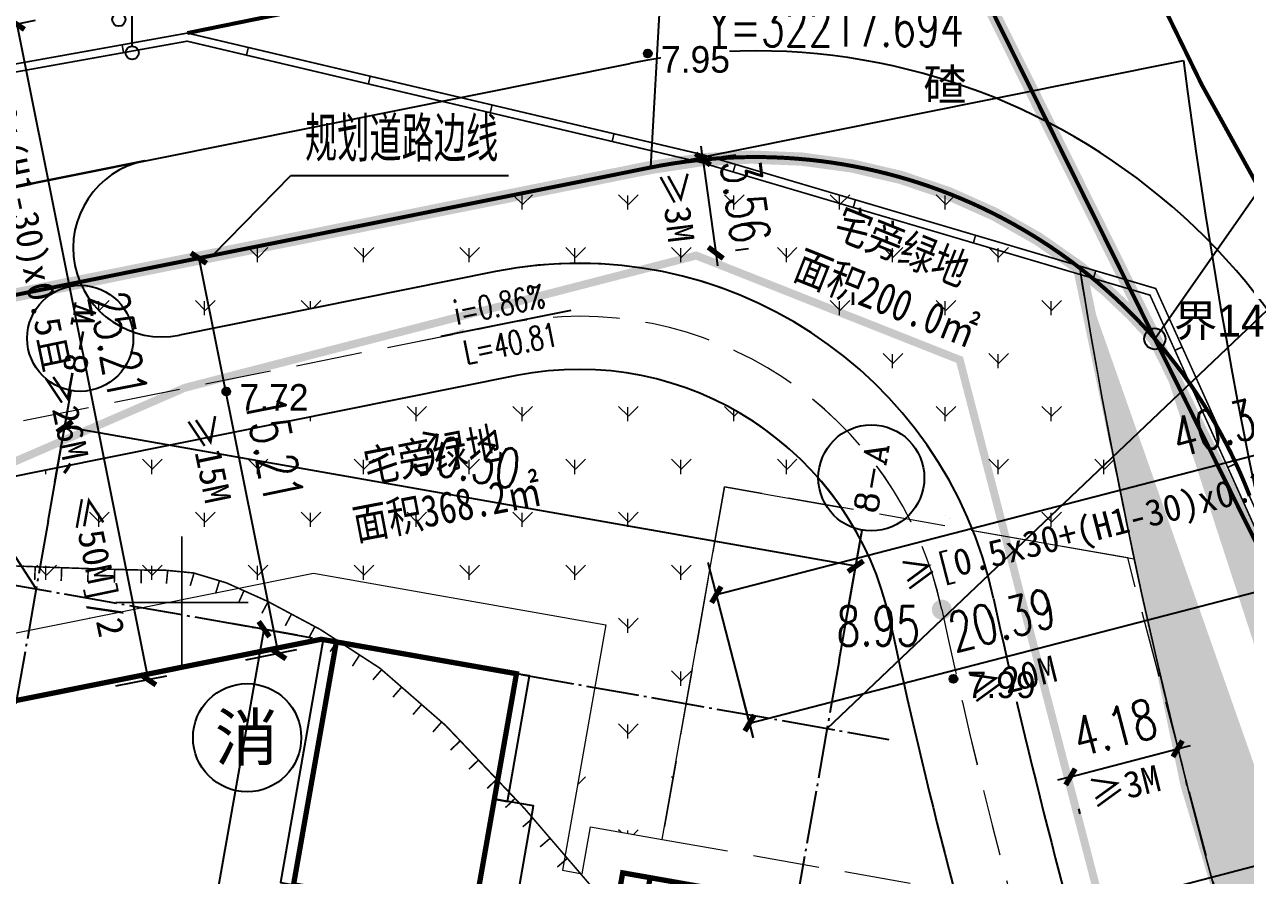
# Model space of a CAD drawing. Extents: x -83084 to 31773731, y -158416 to 241421036.
# Drawn here: x 32194.06 to 32240.12, y 241289.7 to 241321.8 of the extents above; entities that cross this region are included whole.
import ezdxf
from ezdxf.enums import TextEntityAlignment as Align
from ezdxf.xclip import XClip

# ---------------------------------------------------------------- set-up
doc = ezdxf.new("R2010")
doc.units = 0
doc.header["$LTSCALE"] = 1000
doc.header["$MEASUREMENT"] = 0
doc.header["$XCLIPFRAME"] = 0
for name, pattern in [('10010', [0]), ('2', [0]), ('677', [0]), ('721020', [0]), ('721120', [0]), ('CENTER2', [1.125, 0.75, -0.125, 0.125, -0.125]), ('DASH', [0.35, 0.25, -0.1]), ('DOTE', [2.42, 2, -0.2, 0.02, -0.2])]:
    doc.linetypes.add(name, pattern=pattern)
for name, color, linetype in [('AXIS', 3, 'Continuous'), ('AXIS_TEXT', 7, 'Continuous'), ('DIM_COOR', 3, 'Continuous'), ('DIM_ELEV', 3, 'Continuous'), ('DIM_LEAD', 3, 'Continuous'), ('DIM_SYMB', 3, 'Continuous'), ('DOTE', 14, 'DOTE'), ('GZ_BJT_指标表', 7, 'Continuous'), ('GZ_BJT_用地界线', 1, 'Continuous'), ('GZ_BJT_绿地', 3, 'Continuous'), ('LANDSCAPE', 123, 'Continuous'), ('PUB_DIM', 3, 'Continuous'), ('PUB_TEXT', 7, 'Continuous'), ('Road_2', 134, 'Continuous'), ('ROOF', 4, 'Continuous'), ('地库', 5, 'DASH'), ('文字', 7, 'Continuous'), ('规划道路边线', 165, 'Continuous')]:
    doc.layers.add(name, color=color, linetype=linetype)
for name, color, linetype, lineweight in [('xf', 153, 'Continuous', 0), ('公共绿地', 63, 'Continuous', 0), ('绿地', 86, 'Continuous', 0), ('道路中线', 252, 'Continuous', 0), ('间距公式核对', 241, 'Continuous', 0)]:
    doc.layers.add(name, color=color, linetype=linetype, lineweight=lineweight)
doc.layers.add('地形', color=7, linetype='Continuous', true_color=0x323232)
doc.layers.add('建筑控制线', color=7, linetype='Continuous', true_color=0xff0505)
doc.layers.add('户型填色', color=252, linetype='Continuous', lineweight=0, plot=False)
doc.styles.add('-黑体', font='simhei.ttf', dxfattribs={"width": 0.7})
doc.styles.add('_TCH_AXIS', font='COMPLEX', dxfattribs={"bigfont": 'GBCBIG'})
doc.styles.add('_TCH_DIM', font='SIMPLEX', dxfattribs={"bigfont": 'GBCBIG'})
doc.styles.add('_TCH_DIM_T3', font='SIMPLEX', dxfattribs={"width": 0.705882, "bigfont": 'GBCBIG'})
doc.styles.add('COMPLEX', font='COMPLEX')
doc.styles.add('DMHT', font='')
doc.styles.add('HZTXT', font='simhei.ttf')
doc.styles.add('JTHT', font='')
doc.styles.add('number', font='')
doc.styles.add('黑体', font='simhei.ttf')
doc.styles.get('DMHT').set_extended_font_data('方正细等线简体')
doc.styles.get('JTHT').set_extended_font_data('方正细等线简体')
doc.styles.get('number').set_extended_font_data('方正细等线简体')
doc.dimstyles.new('_TCH_ARCH_M_M&&1', dxfattribs={"dimtxt": 1.4875, "dimasz": 0.5, "dimexe": 1.25, "dimexo": 1.5, "dimgap": 0.63125, "dimtad": 1, "dimzin": 0, "dimdsep": 46, "dimtxsty": '_TCH_DIM_T3', "dimblk": 'ARCHTICK', "dimcen": 0.09, "dimclrt": 7, "dimazin": 2, "dimtfac": 1, "dimtdec": 0, "dimtix": 1, "dimtmove": 2, "dimatfit": 3, "dimfxl": 0, "dimtolj": 1, "dimtzin": 0, "dimarcsym": 0})
pattern_1 = [(90, (0, 0), (-1.99559095, 1.99559095), [0.52916132, -3.4620203]), (45, (0, 0), (-1.99559231, 1.99559231), [0.52916132, -2.2930323]), (135, (0, 0), (-1.99559231, -1.99559231), [0.52916132, -2.2930323])]

# ---------------------------------------------------------------- blocks, each defined once
blk = doc.blocks.new('jjjg')
at = {"layer": '公共绿地'}
h = blk.add_hatch(dxfattribs=at)
h.set_pattern_fill('CROSS', color=256, scale=0.5)
h.set_pattern_definition([(0, (-31796.0198, -241027.7257), (0.79375, 0.79375), [0.396875, -1.190625]), (90, (-31795.8213, -241027.9241), (-0.79375, 0.79375), [0.396875, -1.190625])])
edge = h.paths.add_edge_path()
edge.add_arc((659.946, 320.89), 220, 192.54005, 209.50245)
edge.add_line((468.473, 212.548), (486.181, 181.252))
edge.add_arc((468.775, 171.403), 20, -11.9072, 29.5025, ccw=False)
edge.add_line((488.344, 167.276), (464.121, 210.086))
edge.add_arc((659.946, 320.89), 225, 189.20692, 209.50245, ccw=False)
edge.add_arc((425.607, 269.071), 20, 41.088, 52.2739, ccw=False)
edge.add_line((440.681, 282.215), (445.195, 273.123))
at = {"layer": '建筑控制线', "color": 1, "linetype": 'CENTER2', "ltscale": 0.01, "const_width": 0.5}
blk.add_lwpolyline([(336.982, 292.091), (359.271, 296.561), (418.192, 308.38), (427.047, 309.682), (440.681, 282.215), (445.195, 273.123), (466.343, 230.518), (514.694, 142.859), (494.359, 136.702), (383.239, 107.973), (344.513, 97.96)], dxfattribs=at)
for points in [[(336.982, 292.091), (359.271, 296.561), (418.192, 308.38), (427.047, 309.682), (440.681, 282.215, 0.048847), (437.845, 284.89, 0.217433), (421.674, 288.68), (357.562, 275.82), (341.257, 272.55, 0.43043)], [(341.257, 272.55), (357.562, 275.82), (421.674, 288.68, -0.217433), (437.845, 284.89, -0.048847), (440.681, 282.215), (445.195, 273.123, 0.074148), (468.473, 212.548), (486.181, 181.252, -0.182676), (488.344, 167.276, -0.284842), (473.781, 152.039), (378.233, 127.336, -0.414214), (366.048, 134.514), (335.41, 253.018), (334.652, 255.949), (333.542, 260.242, -0.43043), (341.257, 272.55, -0.099303)]]:
    blk.add_lwpolyline(points, format="xyb", dxfattribs=at)
for points in [[(437.845, 284.89, 0.217433), (421.674, 288.68), (357.562, 275.82), (361.317, 261.297), (334.652, 255.949), (366.048, 134.514, 0.414214), (378.233, 127.336), (473.781, 152.039, 0.284842), (488.344, 167.276), (464.121, 210.086, -0.088788)], [(445.195, 273.123, 0.074148), (468.473, 212.548), (486.181, 181.252, -0.182676), (488.344, 167.276), (464.121, 210.086, -0.088788), (437.845, 284.89, -0.048847), (440.681, 282.215)]]:
    blk.add_lwpolyline(points, format="xyb", close=True, dxfattribs=at)
blk = doc.blocks.new('64343')
for p, q in [((118.797, 163.291), (78.738, 155.256)), ((132.039, 159.114), (120.115, 156.722)), ((132.826, 155.192), (97.078, 148.021))]:
    blk.add_line(p, q)
blk.add_arc((119.456, 160.007), 3.35, 101.3421, 281.3421)
at = {"ltscale": 10}
for centre, radius, start, end in [((135.186, 143.426), 16, 12.1371, 101.3421), ((135.186, 143.426), 12, 12.1371, 101.3421), ((376.176, 195.253), 230.5, 192.13714, 196.84018), ((376.176, 195.253), 234.5, 192.13714, 196.84018)]:
    blk.add_arc(centre, radius, start, end, dxfattribs=at)
at = {"layer": '道路中线', "linetype": 'DASH', "ltscale": 0.01}
blk.add_lwpolyline([(72.317, 69.365), (64.866, 98.069, -0.322756), (70.792, 113.328), (79.602, 119.049, 0.306952), (85.708, 133.523, -0.413773), (96.685, 149.982, 0.002361), (97.074, 150.06), (132.432, 157.153, -0.410155), (148.873, 146.37, 0.020524), (153.646, 127.897, -0.324149), (148.277, 112.373), (146.615, 111.21, 0.239356), (140.647, 100.024), (140.368, 86.167, -0.333836), (129.994, 72.927), (66.019, 55.785)], format="xyb", dxfattribs=at)
blk = doc.blocks.new('xf')
at = {"linetype": 'DASH', "ltscale": 0.01}
blk.add_lwpolyline([(-74.753, 113.561), (-75.125, 124.233), (-72.744, 125.439), (-53.807, 126.1), (-50.777, 123.275), (-50.56, 117.058), (-40.566, 117.407), (-40.928, 127.764), (-50.016, 136.238), (-75.294, 135.356), (-88.784, 128.529), (-88.245, 113.09)], close=True, dxfattribs=at)
blk = doc.blocks.new('2018101318123984')
at = {"layer": '文字'}
blk.add_circle((0, 0), 3.5, dxfattribs=at)
at = {"layer": '文字', "style": '-黑体'}
blk.add_attdef('厕', (-2.089, -1.473), '', height=3, dxfattribs=at)
blk = doc.blocks.new('263906')
at = {"color": 0, "linetype": 'Continuous', "lineweight": -3}
blk.add_circle((0, 0), 0.8, dxfattribs=at)
at = {"color": 0}
blk.add_point((0, 0), dxfattribs=at)
blk = doc.blocks.new('85212001')
at = {"color": 0, "linetype": 'Continuous', "lineweight": -3, "const_width": 0.12}
blk.add_lwpolyline([(0, 0), (0, 1)], dxfattribs=at)
blk = doc.blocks.new('332')
at = {"color": 0, "linetype": 'Continuous', "lineweight": -3, "const_width": 0.15}
for points in [[(0, 3.5), (-1, 3.5), (-1, 3)], [(0, 0.5), (0, 3.5)]]:
    blk.add_lwpolyline(points, dxfattribs=at)
at = {"color": 0, "linetype": 'Continuous', "lineweight": -3}
for centre in [(-1, 2.5), (0, 0)]:
    blk.add_circle(centre, 0.5, dxfattribs=at)
blk = doc.blocks.new('904')
at = {"linetype": '2'}
h = blk.add_hatch(color=0, dxfattribs=at)
edge = h.paths.add_edge_path(flags=0)
edge.add_arc((0, 0), 0.3, 0, 360)
at = {"color": 0, "linetype": 'Continuous', "lineweight": -3}
for radius in [0.3, 0.15]:
    blk.add_circle((0, 0), radius, dxfattribs=at)
blk = doc.blocks.new('ysdx12')
at = {"layer": '地形', "linetype": '721020', "lineweight": -3, "ltscale": 0.5, "const_width": 0.15}
blk.add_lwpolyline([(108.93, 203.583), (131.218, 208.054), (190.14, 219.873), (198.995, 221.175), (212.629, 193.708), (217.143, 184.616), (238.291, 142.011), (286.642, 54.352), (266.307, 48.195), (155.187, 19.465), (116.461, 9.453)], dxfattribs=at)
at = {"layer": '地形', "linetype": 'Continuous', "lineweight": -3, "ltscale": 0.5, "const_width": 0.15}
blk.add_lwpolyline([(176.133, 205.239), (210.07, 212.163), (214.402, 203.285), (228.452, 177.911), (231.944, 168.433), (246.269, 133.15), (253.615, 118.831), (272.1, 85.458, -0.121922), (270.673, 80.182), (269.839, 79.521)], format="xyb", dxfattribs=at)
at = {"layer": '地形', "linetype": 'Continuous', "lineweight": -3, "ltscale": 0.5, "const_width": 0.06}
for points in [[(270.398, 78.505), (247.182, 120.681), (236.579, 142.65), (212.663, 195.606), (195.565, 200.655), (176.133, 205.239), (124.57, 195.972), (77.42, 189.285)], [(270.135, 78.361), (246.915, 120.544), (236.307, 142.523), (212.446, 195.357), (195.488, 200.365), (176.125, 204.933), (124.618, 195.676), (77.462, 188.988)], [(173.672, 204.797), (173.725, 204.502)], [(178.432, 204.697), (178.363, 204.405)], [(183.03, 203.612), (182.961, 203.32)], [(187.628, 202.528), (187.559, 202.236)], [(192.226, 201.443), (192.157, 201.151)], [(196.805, 200.289), (196.72, 200.001)], [(201.336, 198.951), (201.251, 198.663)], [(205.867, 197.613), (205.782, 197.325)], [(210.398, 196.275), (210.313, 195.987)], [(213.659, 193.4), (213.386, 193.276)], [(215.652, 188.987), (215.379, 188.863)], [(217.733, 140.984), (215.267, 144.141), (212.714, 147.307), (210.32, 150.255), (207.875, 153.245), (205.17, 156.53), (202.354, 159.938), (199.491, 163.387), (196.309, 167.203), (192.557, 171.687), (188.859, 175.99), (185.878, 179.126), (183.395, 181.29), (181.157, 182.743), (179.165, 183.807), (177.606, 184.507), (176.369, 184.88), (175.323, 184.981), (174.216, 184.994), (172.747, 185.032), (170.749, 185.101), (168.092, 185.206)]]:
    blk.add_lwpolyline(points, dxfattribs=at)
at = {"layer": '地形', "linetype": '677', "lineweight": -3, "ltscale": 0.5, "const_width": 0.06}
blk.add_lwpolyline([(270.398, 78.505), (247.182, 120.681), (236.579, 142.65), (212.663, 195.606), (195.565, 200.655), (176.133, 205.239), (124.57, 195.972), (77.42, 189.285)], dxfattribs=at)
at = {"layer": '地形', "linetype": '721120', "lineweight": -3, "ltscale": 0.5, "const_width": 0.15}
blk.add_lwpolyline([(129.51, 187.313), (193.622, 200.173), (194.043, 200.254), (194.465, 200.324), (194.889, 200.386), (195.314, 200.438), (195.74, 200.482), (196.166, 200.516), (196.594, 200.541), (197.022, 200.557), (197.45, 200.564), (197.878, 200.562), (198.306, 200.55), (198.734, 200.53), (199.161, 200.5), (199.588, 200.461), (200.013, 200.413), (200.437, 200.356), (200.86, 200.289), (201.282, 200.214), (201.702, 200.13), (202.12, 200.036), (202.536, 199.935), (202.949, 199.824), (203.36, 199.704), (203.769, 199.576), (204.175, 199.438), (204.577, 199.292), (204.976, 199.138), (205.372, 198.974), (205.765, 198.803), (206.153, 198.623), (206.538, 198.435), (206.918, 198.238), (207.295, 198.034), (207.666, 197.821), (208.034, 197.601), (208.396, 197.373), (208.753, 197.137), (209.106, 196.893), (209.452, 196.642), (209.793, 196.383), (210.134, 196.114), (210.469, 195.837), (210.797, 195.553), (211.119, 195.262), (211.435, 194.964), (211.745, 194.659), (212.047, 194.348), (212.343, 194.03), (212.632, 193.706), (212.914, 193.376), (213.188, 193.039), (213.455, 192.697), (213.715, 192.349), (213.967, 191.995), (214.211, 191.636), (214.447, 191.272), (214.677, 190.903), (214.897, 190.529), (215.11, 190.15), (215.314, 189.767), (215.509, 189.379), (215.696, 188.988), (215.875, 188.592), (216.045, 188.192), (216.206, 187.789)], dxfattribs=at)
at = {"layer": '地形', "linetype": '10010', "lineweight": -3, "ltscale": 0.5, "const_width": 0.06}
for points in [[(175.928, 181.267), (175.928, 186.267)], [(173.428, 183.767), (178.428, 183.767)]]:
    blk.add_lwpolyline(points, dxfattribs=at)
at = {"layer": '地形', "linetype": 'Continuous', "xscale": 0.5, "yscale": 0.5}
for name, p in [('332', (174.049, 204.496)), ('904', (193.499, 204.467)), ('263906', (212.629, 193.708)), ('904', (177.602, 191.722)), ('904', (205.031, 180.883))]:
    blk.add_blockref(name, p, dxfattribs=at)
at = {"layer": '地形', "linetype": 'Continuous'}
for p, xscale, yscale, rotation in [((170.393, 185.116), 0.5, 0.5, 177.7429553373473), ((171.392, 185.079), 0.5, 0.5, 178.001628261594), ((172.392, 185.044), 0.5, 0.5, 178.001628261594), ((173.391, 185.015), 0.4999999999999996, 0.4999999999999996, 178.5083053546039), ((174.391, 184.992), 0.4999999999999989, 0.4999999999999989, 179.3532134153128), ((175.391, 184.974), 0.4999999999999999, 0.4999999999999999, 174.4583446862448), ((176.385, 184.875), 0.4999999999999997, 0.4999999999999997, 163.2462476542104), ((177.343, 184.586), 0.4999999999999997, 0.4999999999999997, 163.2462476542104), ((178.268, 184.21), 0.4999999999999999, 0.4999999999999999, 155.8161629693954), ((179.179, 183.799), 0.4999999999999996, 0.4999999999999996, 151.896071517915), ((180.061, 183.328), 0.4999999999999996, 0.4999999999999996, 151.896071517915), ((180.943, 182.857), 0.4999999999999996, 0.4999999999999996, 151.896071517915), ((181.793, 182.33), 0.5000000000000007, 0.5000000000000007, 146.9966948639948), ((182.631, 181.786), 0.5000000000000007, 0.5000000000000007, 146.9966948639948), ((183.462, 181.231), 0.5000000000000007, 0.5000000000000007, 138.9292579069693), ((184.216, 180.574), 0.5000000000000007, 0.5000000000000007, 138.9292579069693), ((184.97, 179.917), 0.5000000000000007, 0.5000000000000007, 138.9292579069693), ((185.724, 179.26), 0.5000000000000007, 0.5000000000000007, 138.9292579069693), ((186.426, 178.549), 0.4999999999999999, 0.4999999999999999, 133.5544727660595), ((187.115, 177.824), 0.4999999999999999, 0.4999999999999999, 133.5544727660595), ((187.804, 177.1), 0.4999999999999999, 0.4999999999999999, 133.5544727660595), ((188.493, 176.375), 0.4999999999999999, 0.4999999999999999, 133.5544727660595), ((189.165, 175.634), 0.5, 0.5, 130.6737038798232), ((189.817, 174.876), 0.5, 0.5, 130.6737038798232), ((190.469, 174.118), 0.5, 0.5, 130.6737038798232)]:
    blk.add_blockref('85212001', p, dxfattribs=dict(at, xscale=xscale, yscale=yscale, rotation=rotation))
at = {"layer": '地形'}
for s, style, p in [('碴', 'JTHT', (204.717, 203.295)), ('界14', 'number', (215.057, 194.396))]:
    blk.add_text(s, height=1.2, dxfattribs=dict(at, style=style)).set_placement(p, align=Align.MIDDLE_CENTER)
for points in [[(193.999, 204.867), (196.574, 204.867), (196.574, 203.617), (193.999, 203.617)], [(178.102, 192.122), (180.677, 192.122), (180.677, 190.872), (178.102, 190.872)], [(205.531, 181.283), (208.106, 181.283), (208.106, 180.033), (205.531, 180.033)]]:
    blk.add_wipeout(points).dxf.layer = '地形'
at = {"layer": '地形', "style": 'DMHT'}
for s, p in [('7.95', (193.999, 204.747)), ('7.72', (178.102, 192.002)), ('7.99', (205.531, 181.163))]:
    blk.add_text(s, height=1, dxfattribs=at).set_placement(p, align=Align.TOP_LEFT)
blk = doc.blocks.new('Yms')
at = {"ltscale": 10}
blk.add_line((1, 3.701), (1, 0.401), dxfattribs=at)
at = {"ltscale": 10, "const_width": 0.2}
blk.add_lwpolyline([(-9.1, -9.75), (-5.35, -9.75), (-5.35, -6.1), (-2.4, -6.1), (-2.4, -4.499), (-0.7, -4.499), (-0.7, -4.699), (0.6, -4.699), (0.6, -8.799), (1.9, -8.799), (1.9, -10.249), (0.4, -10.249), (0.4, -13.199), (-1.6, -13.199), (-1.6, -11.899), (-3.7, -11.899), (-3.7, -17.499), (14.1, -17.499), (14.1, -11.899), (12, -11.899), (12, -13.199), (10, -13.199), (10, -10.249), (8.4, -10.249), (8.4, -7.299), (8.6, -7.299), (8.6, -4.999), (10, -4.999), (10, -3.199), (12.2, -3.199), (12.2, -5.599), (20.8, -5.599), (20.8, 1.301), (11.5, 1.301), (11.5, -0.999), (9.8, -0.999), (9.8, -2.499), (6.3, -2.499), (6.3, -0.999), (5.9, -0.999), (5.9, -0.759), (5, -0.759), (5, 1.001), (7.55, 1.001), (7.55, 3.201), (7.8, 3.201), (7.8, 6.901), (7.3, 6.901), (7.3, 12.801), (0.6, 12.801), (0.6, 9.201), (3, 9.201), (3, 6.901), (1.1, 6.901), (1.1, 3.701), (1.5, 3.701), (1.5, 0.401), (-0.7, 0.401), (-0.7, 1.801), (-2.4, 1.801), (-2.4, 3.4), (-5.35, 3.4), (-5.35, 7.05), (-9.1, 7.05), (-9.1, 2.05), (-9.6, 2.05), (-9.6, -4.75), (-9.1, -4.75)], close=True, dxfattribs=at)
at = {"ltscale": 10}
for points in [[(0.1, 9.201), (0.6, 9.201), (0.6, 12.801), (0.1, 12.801)], [(7.3, 12.801), (7.3, 6.901), (7.8, 6.901), (7.8, 12.801)], [(0.6, 6.901), (3, 6.901), (3, 9.201), (0.6, 9.201)], [(-9.6, 7.05), (-9.1, 7.05), (-9.1, 2.05), (-9.6, 2.05)], [(0.6, 3.701), (1.1, 3.701), (1.1, 6.901), (0.6, 6.901)], [(7.8, 3.201), (9.4, 3.201), (9.4, 6.901), (7.8, 6.901)], [(-5.35, 3.4), (-2.95, 3.4), (-2.95, 5.4), (-5.35, 5.4)], [(-2.45, 5.4), (-2.45, 4.2), (-2.95, 4.2), (-2.95, 5.4)], [(-10.9, 2.05), (-9.6, 2.05), (-9.6, -4.75), (-10.9, -4.75)], [(11.5, 1.301), (20.8, 1.301), (20.8, 1.801), (11.5, 1.801)], [(-0.7, -2.899), (-0.7, -2.8), (-5.15, -2.8), (-5.15, -6.1), (-1.9, -6.1), (-1.9, -4.999), (-0.7, -4.999), (-0.7, -4.699), (0.6, -4.699), (0.6, -8.799), (3.6, -8.799), (3.6, -1.099), (0.6, -1.099), (0.6, -2.899)], [(12.2, -3.199), (10, -3.199), (10, -4.999), (9.8, -4.999), (9.8, -5.599), (12.2, -5.599)], [(-9.6, -9.75), (-9.1, -9.75), (-9.1, -4.75), (-9.6, -4.75)], [(8.6, -5.499), (9.8, -5.499), (9.8, -4.999), (8.6, -4.999)], [(12.2, -7.099), (16, -7.099), (16, -5.599), (12.2, -5.599)], [(16, -6.1), (20.8, -6.1), (20.8, -5.599), (16, -5.599)], [(-5.35, -6.1), (-2.95, -6.1), (-2.95, -8.1), (-5.35, -8.1)], [(-2.45, -6.9), (-2.45, -8.1), (-2.95, -8.1), (-2.95, -6.9)], [(-1.6, -13.199), (-1.6, -11.899), (-1.8, -11.899), (-1.8, -10.799), (0.4, -10.799), (0.4, -13.199)], [(12, -13.199), (12, -11.899), (12.2, -11.899), (12.2, -10.799), (10, -10.799), (10, -13.199)], [(-3.2, -11.399), (-1.8, -11.399), (-1.8, -11.899), (-3.2, -11.899)], [(12.2, -11.399), (13.6, -11.399), (13.6, -11.899), (12.2, -11.899)], [(1.6, -17.499), (-3.7, -17.499), (-3.7, -17.999), (1.6, -17.999)], [(8.8, -17.499), (14.1, -17.499), (14.1, -17.999), (8.8, -17.999)]]:
    blk.add_lwpolyline(points, close=True, dxfattribs=at)
for points in [[(-0.7, 1.801), (-0.7, 2.301), (-1.9, 2.301), (-1.9, 3.4), (-2.4, 3.4), (-2.4, 1.801)], [(6.3, -0.999), (9.8, -0.999), (9.8, -2.499), (6.3, -2.499)], [(-0.7, -4.499), (-0.7, -4.999), (-1.9, -4.999), (-1.9, -6.1), (-2.4, -6.1), (-2.4, -4.499)], [(8.4, -8.599), (8.9, -8.599), (8.9, -9.75), (10, -9.75), (10, -10.249), (8.4, -10.249)], [(1.9, -8.799), (1.4, -8.799), (1.4, -9.75), (0.4, -9.75), (0.4, -10.249), (1.9, -10.249)], [(8.8, -18.999), (1.6, -18.999), (1.6, -17.499), (8.8, -17.499)]]:
    blk.add_lwpolyline(points, close=True)
for points in [[(11.5, -0.499), (5.5, -0.499), (5.5, 1.001)], [(6.8, -7.299), (6.8, -8.599), (6.7, -8.599), (6.7, -13.099), (10, -13.099), (10, -9.75), (8.9, -9.75), (8.9, -8.599), (8.4, -8.599), (8.4, -7.299), (8.6, -7.299), (8.6, -2.499), (6.1, -2.499), (6.1, -7.299), (6.8, -7.299)]]:
    blk.add_lwpolyline(points, dxfattribs=at)
at = {"layer": '户型填色', "ltscale": 10}
for points in [[(5, 1.001), (7.55, 1.001), (7.55, 3.201), (7.8, 3.201), (7.8, 6.9), (7.3, 6.901), (7.3, 12.801), (0.6, 12.801), (0.6, 9.201), (3, 9.201), (3, 6.901), (1.1, 6.901), (1.1, 3.701), (1.5, 3.701), (1.5, 1.101), (5, 1.101)], [(-0.7, 1.801), (-0.7, 0.301), (-0.8, 0.301), (-0.8, -1.399), (-9.6, -1.399), (-9.6, 2.05), (-9.1, 2.05), (-9.1, 7.05), (-5.35, 7.05), (-5.35, 3.4), (-2.4, 3.4), (-2.4, 1.801)], [(-0.7, -4.499), (-0.7, -2.799), (-0.8, -2.799), (-0.8, -1.399), (-9.6, -1.399), (-9.6, -4.75), (-9.1, -4.75), (-9.1, -9.75), (-5.35, -9.75), (-5.35, -6.1), (-2.4, -6.1), (-2.4, -4.499)], [(5.2, -17.499), (5.2, -8.899), (6.7, -8.899), (6.7, -8.599), (8.4, -8.599), (8.4, -10.249), (10, -10.249), (10, -13.199), (12, -13.199), (12, -11.899), (14.1, -11.899), (14.1, -17.499)], [(5.2, -17.499), (5.2, -8.899), (3.6, -8.899), (3.6, -8.799), (1.9, -8.799), (1.9, -10.249), (0.4, -10.249), (0.4, -13.199), (-1.6, -13.199), (-1.6, -11.899), (-3.7, -11.899), (-3.7, -17.499)]]:
    blk.add_lwpolyline(points, close=True, dxfattribs=at)
blk = doc.blocks.new('_ArchTick')
at = {"color": 0, "linetype": 'ByBlock', "const_width": 0.4}
blk.add_lwpolyline([(-0.5, -0.5), (0.5, 0.5)], dxfattribs=at)
blk = doc.blocks.new('*D141')
at = {"layer": 'Defpoints', "color": 0, "transparency": 16777216}
for p in [(170.48, 136.266), (170.496, 136.206), (166.437, 135.208)]:
    blk.add_point(p, dxfattribs=at)
at = {"layer": 'PUB_DIM', "color": 0, "lineweight": -2, "transparency": 16777216}
for p, q in [((166.452, 135.148), (170.496, 136.206)), ((170.496, 136.206), (170.98, 136.333)), ((166.452, 135.148), (165.969, 135.021)), ((170.86, 134.815), (170.812, 134.997)), ((166.817, 133.757), (166.769, 133.939))]:
    blk.add_line(p, q, dxfattribs=at)
at = {"layer": 'PUB_DIM', "color": 0, "lineweight": -2, "transparency": 16777216, "xscale": 0.5, "yscale": 0.5, "zscale": 0.5}
for p, rotation in [((170.496, 136.206), 194.6689976926913), ((166.452, 135.148), 14.66899769269127)]:
    blk.add_blockref('_ArchTick', p, dxfattribs=dict(at, rotation=rotation))
at = {"layer": 'PUB_DIM', "color": 7, "transparency": 16777216, "insert": (168.126, 137.007), "char_height": 1.4875, "attachment_point": 5, "rotation": 14.669, "style": '_TCH_DIM_T3'}
blk.add_mtext('\\A1;4.18', dxfattribs=at)
blk = doc.blocks.new('*D217')
at = {"layer": 'Defpoints', "color": 0, "transparency": 16777216}
for p in [(135.733, 155.14), (138.724, 140.229), (136.562, 139.795)]:
    blk.add_point(p, dxfattribs=at)
at = {"layer": 'PUB_DIM', "color": 0, "lineweight": -2, "transparency": 16777216}
for p, q in [((134.262, 154.845), (132.345, 154.461)), ((133.57, 154.707), (136.562, 139.795)), ((137.253, 139.934), (135.336, 139.549))]:
    blk.add_line(p, q, dxfattribs=at)
at = {"layer": 'PUB_DIM', "color": 0, "lineweight": -2, "transparency": 16777216, "xscale": 0.5, "yscale": 0.5, "zscale": 0.5}
for p, rotation in [((133.57, 154.707), 101.3421496034281), ((136.562, 139.795), 281.3421496034281)]:
    blk.add_blockref('_ArchTick', p, dxfattribs=dict(at, rotation=rotation))
at = {"layer": 'PUB_DIM', "color": 7, "transparency": 16777216, "insert": (136.414, 147.521), "char_height": 1.4875, "attachment_point": 5, "rotation": 281.3421, "style": '_TCH_DIM_T3'}
blk.add_mtext('\\A1;15.21', dxfattribs=at)
blk = doc.blocks.new('*D218')
at = {"layer": 'Defpoints', "color": 0, "transparency": 16777216}
for p in [(128.864, 163.962), (133.821, 139.245), (131.659, 138.811)]:
    blk.add_point(p, dxfattribs=at)
at = {"layer": 'PUB_DIM', "color": 0, "lineweight": -2, "transparency": 16777216}
for p, q in [((127.393, 163.667), (125.476, 163.282)), ((126.701, 163.528), (131.659, 138.811)), ((132.351, 138.95), (130.434, 138.566))]:
    blk.add_line(p, q, dxfattribs=at)
at = {"layer": 'PUB_DIM', "color": 0, "lineweight": -2, "transparency": 16777216, "xscale": 0.5, "yscale": 0.5, "zscale": 0.5}
for p, rotation in [((126.701, 163.528), 101.3421496034275), ((131.659, 138.811), 281.3421496034275)]:
    blk.add_blockref('_ArchTick', p, dxfattribs=dict(at, rotation=rotation))
at = {"layer": 'PUB_DIM', "color": 7, "transparency": 16777216, "insert": (130.528, 151.44), "char_height": 1.4875, "attachment_point": 5, "rotation": 281.3421, "style": '_TCH_DIM_T3'}
blk.add_mtext('\\A1;25.21', dxfattribs=at)
blk = doc.blocks.new('*D183')
at = {"layer": 'Defpoints', "color": 0, "transparency": 16777216}
for p in [(174.086, 142.29), (174.602, 140.299), (154.864, 135.187)]:
    blk.add_point(p, dxfattribs=at)
at = {"layer": 'PUB_DIM', "color": 0, "lineweight": -2, "transparency": 16777216}
for p, q in [((174.226, 141.751), (173.773, 143.5)), ((154.348, 137.178), (174.086, 142.29)), ((154.487, 136.639), (154.034, 138.388))]:
    blk.add_line(p, q, dxfattribs=at)
at = {"layer": 'PUB_DIM', "color": 0, "lineweight": -2, "transparency": 16777216, "xscale": 0.5, "yscale": 0.5, "zscale": 0.5}
for p, rotation in [((174.086, 142.29), 14.52126214842345), ((154.348, 137.178), 194.5212621484234)]:
    blk.add_blockref('_ArchTick', p, dxfattribs=dict(at, rotation=rotation))
at = {"layer": 'PUB_DIM', "color": 7, "transparency": 16777216, "insert": (163.872, 141.065), "char_height": 1.4875, "attachment_point": 5, "rotation": 14.5213, "style": '_TCH_DIM_T3'}
blk.add_mtext('\\A1;20.39', dxfattribs=at)
blk = doc.blocks.new('*D184')
at = {"layer": 'Defpoints', "color": 0, "transparency": 16777216}
for p in [(192.194, 152.145), (193.97, 145.288), (154.87, 135.161)]:
    blk.add_point(p, dxfattribs=at)
at = {"layer": 'PUB_DIM', "color": 0, "lineweight": -2, "transparency": 16777216}
for p, q in [((193.594, 146.741), (191.88, 153.355)), ((153.094, 142.018), (192.194, 152.145)), ((154.494, 136.613), (152.781, 143.228))]:
    blk.add_line(p, q, dxfattribs=at)
at = {"layer": 'PUB_DIM', "color": 0, "lineweight": -2, "transparency": 16777216, "xscale": 0.5, "yscale": 0.5, "zscale": 0.5}
for p, rotation in [((192.194, 152.145), 14.52126214845466), ((153.094, 142.018), 194.5212621484547)]:
    blk.add_blockref('_ArchTick', p, dxfattribs=dict(at, rotation=rotation))
at = {"layer": 'PUB_DIM', "color": 7, "transparency": 16777216, "insert": (172.299, 148.413), "char_height": 1.4875, "attachment_point": 5, "rotation": 14.5213, "style": '_TCH_DIM_T3'}
blk.add_mtext('\\A1;40.39', dxfattribs=at)
blk = doc.blocks.new('*D199')
at = {"layer": 'Defpoints', "color": 0, "transparency": 16777216}
for p in [(195.345, 139.979), (195.95, 137.653), (157.973, 130.256)]:
    blk.add_point(p, dxfattribs=at)
at = {"layer": 'PUB_DIM', "color": 0, "lineweight": -2, "transparency": 16777216}
for p, q in [((195.723, 138.527), (196.265, 136.443)), ((158.578, 127.93), (195.95, 137.653)), ((158.351, 128.804), (158.893, 126.72))]:
    blk.add_line(p, q, dxfattribs=at)
at = {"layer": 'PUB_DIM', "color": 0, "lineweight": -2, "transparency": 16777216, "xscale": 0.5, "yscale": 0.5, "zscale": 0.5}
for p, rotation in [((195.95, 137.653), 14.58374490642317), ((158.578, 127.93), 194.5837449064232)]:
    blk.add_blockref('_ArchTick', p, dxfattribs=dict(at, rotation=rotation))
at = {"layer": 'PUB_DIM', "color": 7, "transparency": 16777216, "insert": (176.918, 134.122), "char_height": 1.4875, "attachment_point": 5, "rotation": 14.5837, "style": '_TCH_DIM_T3'}
blk.add_mtext('\\A1;38.62', dxfattribs=at)
blk = doc.blocks.new('*D261')
at = {"layer": 'Defpoints', "color": 0, "transparency": 16777216}
for p in [(136.033, 140.716), (138.759, 140.236), (133.481, 110.298)]:
    blk.add_point(p, dxfattribs=at)
at = {"layer": 'PUB_DIM', "color": 0, "lineweight": -2, "transparency": 16777216}
for p, q in [((130.754, 110.778), (136.033, 140.716)), ((137.282, 140.496), (134.802, 140.933)), ((132.003, 110.558), (129.523, 110.995))]:
    blk.add_line(p, q, dxfattribs=at)
at = {"layer": 'PUB_DIM', "color": 0, "lineweight": -2, "transparency": 16777216, "xscale": 0.5, "yscale": 0.5, "zscale": 0.5}
for p, rotation in [((136.033, 140.716), 80.00000000558042), ((130.754, 110.778), 260.0000000055804)]:
    blk.add_blockref('_ArchTick', p, dxfattribs=dict(at, rotation=rotation))
at = {"layer": 'PUB_DIM', "color": 7, "transparency": 16777216, "insert": (132.04, 125.986), "char_height": 1.4875, "attachment_point": 5, "rotation": 80, "style": '_TCH_DIM_T3'}
blk.add_mtext('\\A1;30.40', dxfattribs=at)
blk = doc.blocks.new('*D272')
at = {"layer": 'Defpoints', "color": 0, "transparency": 16777216}
for p in [(151.851, 158.334), (152.334, 154.806), (153.072, 154.907)]:
    blk.add_point(p, dxfattribs=at)
at = {"layer": 'PUB_DIM', "color": 0, "lineweight": -2, "transparency": 16777216}
for p, q in [((152.589, 158.435), (152.521, 158.931)), ((153.337, 158.538), (153.827, 158.605)), ((152.589, 158.435), (153.072, 154.907)), ((153.072, 154.907), (153.139, 154.412)), ((153.82, 155.009), (154.31, 155.076))]:
    blk.add_line(p, q, dxfattribs=at)
at = {"layer": 'PUB_DIM', "color": 0, "lineweight": -2, "transparency": 16777216, "xscale": 0.5, "yscale": 0.5, "zscale": 0.5}
for p, rotation in [((152.589, 158.435), 277.7915147688293), ((153.072, 154.907), 97.79151476882927)]:
    blk.add_blockref('_ArchTick', p, dxfattribs=dict(at, rotation=rotation))
at = {"layer": 'PUB_DIM', "color": 7, "transparency": 16777216, "insert": (154.192, 156.858), "char_height": 1.4875, "attachment_point": 5, "rotation": 277.7915, "style": '_TCH_DIM_T3'}
blk.add_mtext('\\A1;3.56', dxfattribs=at)
blk = doc.blocks.new('2334223')
at = {"layer": 'DIM_SYMB'}
blk.add_hatch(color=256, dxfattribs=at).paths.add_polyline_path([(160.924, 105.93), (161.806, 106.107), (161.782, 106.224)])
at = {"layer": 'DIM_ELEV', "color": 12, "const_width": 0.375}
blk.add_lwpolyline([(180.003, 95.638, 1), (179.628, 95.638, 1)], format="xyb", close=True, dxfattribs=at)
at = {"layer": 'DIM_SYMB'}
blk.add_lwpolyline([(165.826, 106.913), (160.924, 105.93)], dxfattribs=at)
at = {"layer": '道路中线', "linetype": 'DASH', "ltscale": 0.01}
blk.add_lwpolyline([(103.259, 18.634), (95.809, 47.338, -0.322756), (101.735, 62.597), (110.544, 68.318, 0.306952), (116.65, 82.792, -0.413773), (127.627, 99.251, 0.002361), (128.016, 99.329), (163.375, 106.421, -0.410155), (179.815, 95.638, 0.020524), (184.589, 77.166, -0.324149), (179.219, 61.642), (177.557, 60.478, 0.239356), (171.59, 49.293), (171.31, 35.436, -0.333836), (160.936, 22.195), (96.961, 5.053)], format="xyb", dxfattribs=at)
at = {"style": '_TCH_DIM', "width": 0.705882}
blk.add_text('L=40.81', height=0.8925, rotation=11.3421, dxfattribs=at).set_placement((161.877, 104.889))
at = {"layer": 'DIM_SYMB', "color": 7, "style": '_TCH_DIM', "width": 0.705882}
blk.add_text('i=0.86%', height=0.8925, rotation=11.3421, dxfattribs=at).set_placement((161.519, 106.37))
at = {"layer": 'PUB_TEXT', "color": 12, "style": '_TCH_DIM', "width": 0.705882}
blk.add_text('8.95', height=1.4875, dxfattribs=at).set_placement((175.846, 94.277))
blk = doc.blocks.new('ghdlbx')
at = {"layer": '规划道路边线', "linetype": '721120', "lineweight": -3, "ltscale": 0.5, "const_width": 0.15}
blk.add_lwpolyline([(129.51, 187.313), (193.622, 200.173), (194.043, 200.254), (194.465, 200.324), (194.889, 200.386), (195.314, 200.438), (195.74, 200.482), (196.166, 200.516), (196.594, 200.541), (197.022, 200.557), (197.45, 200.564), (197.878, 200.562), (198.306, 200.55), (198.734, 200.53), (199.161, 200.5), (199.588, 200.461), (200.013, 200.413), (200.437, 200.356), (200.86, 200.289), (201.282, 200.214), (201.702, 200.13), (202.12, 200.036), (202.536, 199.935), (202.949, 199.824), (203.36, 199.704), (203.769, 199.576), (204.175, 199.438), (204.577, 199.292), (204.976, 199.138), (205.372, 198.974), (205.765, 198.803), (206.153, 198.623), (206.538, 198.435), (206.918, 198.238), (207.295, 198.034), (207.666, 197.821), (208.034, 197.601), (208.396, 197.373), (208.753, 197.137), (209.106, 196.893), (209.452, 196.642), (209.793, 196.383), (210.134, 196.114), (210.469, 195.837), (210.797, 195.553), (211.119, 195.262), (211.435, 194.964), (211.745, 194.659), (212.047, 194.348), (212.343, 194.03), (212.632, 193.706), (212.914, 193.376), (213.188, 193.039), (213.455, 192.697), (213.715, 192.349), (213.967, 191.995), (214.211, 191.636), (214.447, 191.272), (214.677, 190.903), (214.897, 190.529), (215.11, 190.15), (215.314, 189.767), (215.509, 189.379), (215.696, 188.988), (215.875, 188.592), (216.045, 188.192), (216.206, 187.789)], dxfattribs=at)
blk = doc.blocks.new('zbyd')
at = {"layer": 'DIM_COOR', "color": 3}
for p, q in [((-93.02, 145.821), (-92.655, 152.395)), ((-74.013, 139.356), (-68.416, 147.372))]:
    blk.add_line(p, q, dxfattribs=at)
at = {"layer": 'DIM_LEAD'}
for p, q in [((-109.564, 142.502), (-106.609, 145.515)), ((-106.609, 145.515), (-98.397, 145.515))]:
    blk.add_line(p, q, dxfattribs=at)
at = {"layer": 'PUB_TEXT', "style": '_TCH_DIM', "width": 0.705882}
blk.add_text('Y=32217.694', height=1.4875, dxfattribs=at).set_placement((-90.85, 150.382))
at = {"layer": 'PUB_TEXT', "style": '_TCH_DIM'}
blk.add_text('规划道路边线', height=1.6879, dxfattribs=at).set_placement((-106.071, 146.04))
blk = doc.blocks.new('_AXISO')
blk.add_circle((0, 0), 0.5)
at = {"layer": 'AXIS_TEXT', "style": 'COMPLEX', "width": 1.041667}
blk.add_attdef('A', text='', height=0.56, dxfattribs=at).set_placement((-0.25, -0.28), (0.25, -0.28), align=Align.FIT)
blk = doc.blocks.new('*D132')
at = {"layer": 'Defpoints', "color": 0, "transparency": 16777216}
for p in [(-14.885, 21.383), (-15.513, 17.822), (14.327, 12.561)]:
    blk.add_point(p, dxfattribs=at)
at = {"layer": 'PUB_DIM', "color": 0, "lineweight": -2, "transparency": 16777216}
for p, q in [((-15.253, 19.299), (-14.668, 22.614)), ((14.954, 16.121), (-14.885, 21.383)), ((14.587, 14.038), (15.171, 17.352))]:
    blk.add_line(p, q, dxfattribs=at)
at = {"layer": 'PUB_DIM', "color": 0, "lineweight": -2, "transparency": 16777216, "xscale": 0.5, "yscale": 0.5, "zscale": 0.5}
for p, rotation in [((-14.885, 21.383), 170.0000000054523), ((14.954, 16.121), 350.0000000054523)]:
    blk.add_blockref('_ArchTick', p, dxfattribs=dict(at, rotation=rotation))
at = {"layer": 'PUB_DIM', "color": 7, "transparency": 16777216, "insert": (0.273, 20.106), "char_height": 1.4875, "attachment_point": 5, "rotation": 350, "style": '_TCH_DIM_T3'}
blk.add_mtext('\\A1;30.30', dxfattribs=at)
blk = doc.blocks.new('cc')
at = {"layer": '间距公式核对', "style": 'HZTXT'}
for s, rotation, p in [('≥[0.8x30+(H1-30)x0.5且≥26M、≤50M]/2', 281.7158, (124.575, 165.676)), ('≥3M', 276.8905, (150.96, 157.952)), ('≥[0.5x30+(H1-30)x0.3且≥26M、≤50M]/2', 14.3972, (160.197, 142.195)), ('≥15M', 281.7158, (133.136, 148.722)), ('≥20M', 13.9378, (162.723, 137.953)), ('≥3M', 13.9378, (167.29, 133.988))]:
    blk.add_text(s, height=1, rotation=rotation, dxfattribs=at).set_placement(p)
at = {"layer": 'PUB_DIM'}
for p1, p2, distance, picture, middle in [((128.864, 163.962), (133.821, 139.245), -2.205, '*D218', (130.528, 151.44)), ((135.733, 155.14), (138.724, 140.229), -2.205, '*D217', (136.414, 147.521)), ((154.87, 135.161), (193.97, 145.288), 7.083, '*D184', (172.299, 148.413)), ((154.864, 135.187), (174.602, 140.299), 2.056, '*D183', (163.872, 141.065)), ((157.973, 130.256), (195.345, 139.979), -2.404, '*D199', (176.918, 134.122))]:
    dim = blk.add_aligned_dim(p1=p1, p2=p2, distance=distance, dimstyle='_TCH_ARCH_M_M&&1', dxfattribs=at)
    dim.commit()
    dim.dimension.update_dxf_attribs({"geometry": picture, "text_midpoint": middle})
at = {"layer": 'PUB_DIM', "color": 31}
for p1, p2, distance, picture, middle in [((151.851, 158.334), (152.334, 154.806), 0.745, '*D272', (154.192, 156.858)), ((166.437, 135.208), (170.48, 136.266), -0.062, '*D141', (168.126, 137.007))]:
    dim = blk.add_aligned_dim(p1=p1, p2=p2, distance=distance, dimstyle='_TCH_ARCH_M_M&&1', dxfattribs=at)
    dim.commit()
    dim.dimension.update_dxf_attribs({"geometry": picture, "text_midpoint": middle})
at = {"layer": 'PUB_DIM', "color": 211}
dim = blk.add_aligned_dim(p1=(133.481, 110.298), p2=(138.759, 140.236), distance=2.768, dimstyle='_TCH_ARCH_M_M&&1', dxfattribs=at)
dim.commit()
dim.dimension.update_dxf_attribs({"geometry": '*D261', "text_midpoint": (132.04, 125.986)})
blk = doc.blocks.new('ADDGFDSG7')
at = {"layer": 'AXIS'}
for p, q in [((-15.513, 17.822), (-14.645, 22.746)), ((14.327, 12.561), (15.195, 17.485))]:
    blk.add_line(p, q, dxfattribs=at)
at = {"layer": 'DOTE', "ltscale": 0.001}
for p, q in [((-15.513, 17.822), (-21.6, -16.7)), ((-17.364, 15.512), (16.201, 9.593)), ((14.327, 12.561), (8.24, -21.961))]:
    blk.add_line(p, q, dxfattribs=at)
at = {"layer": 'AXIS'}
ref = blk.add_blockref('_AXISO', (-14.298, 24.716), dxfattribs=dict(at, xscale=3.999999999999997, yscale=3.999999999999997, zscale=3.999999999999997, rotation=80.00000000539609))
ref.add_attrib('A', '8-W', dxfattribs={"layer": 'AXIS_TEXT', "height": 0.8262, "rotation": 80, "style": '_TCH_AXIS'}).set_placement((-14.123, 23.327), (-13.658, 25.961), align=Align.FIT)
ref = blk.add_blockref('_AXISO', (15.542, 19.454), dxfattribs=dict(at, xscale=3.999999999999997, yscale=3.999999999999997, zscale=3.999999999999997, rotation=80.00000000539609))
ref.add_attrib('A', '8-A', dxfattribs={"layer": 'AXIS_TEXT', "height": 0.873, "rotation": 80, "style": '_TCH_AXIS'}).set_placement((15.741, 18.068), (16.203, 20.688), align=Align.FIT)
at = {"layer": 'PUB_DIM'}
dim = blk.add_aligned_dim(p1=(14.327, 12.561), p2=(-15.513, 17.822), distance=-3.616, dimstyle='_TCH_ARCH_M_M&&1', dxfattribs=at)
dim.commit()
dim.dimension.update_dxf_attribs({"geometry": '*D132', "text_midpoint": (0.273, 20.106)})

msp = doc.modelspace()

# ---------------------------------------------------------------- linework, layer by layer
at = {"layer": 'GZ_BJT_用地界线', "linetype": 'CENTER2', "lineweight": 0, "ltscale": 10, "const_width": 0.001}
msp.add_lwpolyline([(32133.002, 241319.816), (32155.29, 241324.287), (32214.212, 241336.106), (32223.067, 241337.408), (32236.701, 241309.941), (32241.215, 241300.849), (32262.363, 241258.244), (32310.714, 241170.585), (32290.379, 241164.428), (32179.259, 241135.698), (32140.533, 241125.686)], dxfattribs=at)
msp.add_lwpolyline([(32133.002, 241319.816), (32155.29, 241324.287), (32214.212, 241336.106), (32223.067, 241337.408), (32236.701, 241309.941), (32241.215, 241300.849), (32262.363, 241258.244), (32310.714, 241170.585), (32290.379, 241164.428), (32179.259, 241135.698), (32140.533, 241125.686)], dxfattribs=at)
msp.add_lwpolyline([(32133.002, 241319.816), (32155.29, 241324.287), (32214.212, 241336.106), (32223.067, 241337.408), (32236.701, 241309.941), (32241.215, 241300.849), (32262.363, 241258.244), (32310.714, 241170.585), (32290.379, 241164.428), (32179.259, 241135.698), (32140.533, 241125.686)], dxfattribs=at)
msp.add_lwpolyline([(32133.002, 241319.816), (32155.29, 241324.287), (32214.212, 241336.106), (32223.067, 241337.408), (32236.701, 241309.941), (32241.215, 241300.849), (32262.363, 241258.244), (32310.714, 241170.585), (32290.379, 241164.428), (32179.259, 241135.698), (32140.533, 241125.686)], dxfattribs=at)
at = {"layer": 'GZ_BJT_用地界线', "linetype": 'CENTER2', "lineweight": 0}
msp.add_lwpolyline([(32133.002, 241319.816), (32155.29, 241324.287), (32214.212, 241336.106), (32223.067, 241337.408), (32236.701, 241309.941, 0.048847), (32233.865, 241312.615, 0.217433), (32217.694, 241316.406), (32153.582, 241303.546), (32137.277, 241300.275, 0.43043)], format="xyb", dxfattribs=at)
at = {"layer": 'GZ_BJT_用地界线', "lineweight": 0}
msp.add_lwpolyline([(32233.865, 241312.615, 0.217433), (32217.694, 241316.406), (32153.582, 241303.546), (32157.337, 241289.023), (32130.672, 241283.674), (32162.068, 241162.24, 0.414214), (32174.253, 241155.062), (32269.801, 241179.765, 0.284842), (32284.364, 241195.002), (32260.141, 241237.812, -0.088788)], format="xyb", close=True, dxfattribs=at)
msp.add_lwpolyline([(32233.865, 241312.615, 0.217433), (32217.694, 241316.406), (32153.582, 241303.546), (32157.337, 241289.023), (32130.672, 241283.674), (32162.068, 241162.24, 0.414214), (32174.253, 241155.062), (32269.801, 241179.765, 0.284842), (32284.364, 241195.002), (32260.141, 241237.812, -0.088788)], format="xyb", close=True, dxfattribs=at)
at = {"layer": 'GZ_BJT_用地界线', "linetype": 'CENTER2', "lineweight": 0}
msp.add_lwpolyline([(32241.215, 241300.849, 0.074148), (32264.493, 241240.274), (32282.201, 241208.978, -0.182676), (32284.364, 241195.002), (32260.141, 241237.812, -0.088788), (32233.865, 241312.615, -0.048847), (32236.701, 241309.941)], format="xyb", close=True, dxfattribs=at)
at = {"layer": 'Road_2'}
for p, q in [((32187.058, 241314.34), (32216.907, 241320.328)), ((32187.844, 241310.418), (32237.779, 241320.435))]:
    msp.add_line(p, q, dxfattribs=at)
for centre, radius, start, end in [((32221.628, 241296.794), 24.002, 13.0201, 101.3421), ((32456.109, 241348.651), 220.147, 187.36386, 206.92859)]:
    msp.add_arc(centre, radius, start, end, dxfattribs=at)

# ---------------------------------------------------------------- block references
at = {"layer": 'LANDSCAPE', "xscale": 0.5830878768377006, "yscale": 0.5830878768377006, "zscale": 0.5830878768377006}
msp.add_blockref('2018101318123984', (32202.46, 241294.901, -0.007), dxfattribs=at).add_auto_attribs({'厕': '消'})
at = {"layer": 'PUB_TEXT'}
ref = msp.add_blockref('jjjg', (31796.02, 241027.726), dxfattribs=at)
XClip(ref).set_block_clipping_path([(-13.0000000003, -5.0000000001), (531.4999999997, 405.4999999999)])
at = {"layer": 'Road_2'}
msp.add_blockref('64343', (32079.791, 241153.362), dxfattribs=at)
at = {"layer": 'xf', "rotation": 257.9999999945844}
msp.add_blockref('xf', (32091.496, 241241.557), dxfattribs=at)

# ---------------------------------------------------------------- next in the draw order: block references
ref = msp.add_blockref('ysdx12', (32024.072, 241116.233))
XClip(ref).set_block_clipping_path([(-272.4682125144, -93.5070921242), (303.3494281587, 310.7769526536)])

# ---------------------------------------------------------------- next in the draw order: hatches: boundary and pattern name
at = {"layer": '绿地'}
h = msp.add_hatch(dxfattribs=at)
h.set_pattern_fill('GRASS', color=256)
h.set_pattern_definition(pattern_1)
edge = h.paths.add_edge_path()
edge.add_arc((32455.966, 241348.615), 225, 189.20692, 192.04761, ccw=False)
edge.add_arc((32221.627, 241296.796), 20, 52.2739, 101.3421)
edge.add_line((32217.694, 241316.406), (32196.152, 241312.085))
edge.add_arc((32199.247, 241313.369), 3.35, 202.5302, 281.3421)
edge.add_line((32199.905, 241310.084), (32211.83, 241312.476))
edge.add_arc((32214.976, 241296.788), 16, 21.7249, 101.3421, ccw=False)
edge.add_line((32229.84, 241302.711), (32235.922, 241301.652))
h = msp.add_hatch(dxfattribs=at)
h.set_pattern_fill('GRASS', color=256)
h.set_pattern_definition(pattern_1)
edge = h.paths.add_edge_path()
edge.add_arc((32179.249, 241289.604), 12.024, 99.5331, 160.2023)
edge.add_line((32167.936, 241293.676), (32204.96, 241301.103))
edge.add_line((32204.96, 241301.103), (32215.991, 241299.158))
edge.add_line((32215.991, 241299.158), (32214.359, 241289.9))
edge.add_line((32214.359, 241289.9), (32215.097, 241289.77))
edge.add_line((32215.097, 241289.77), (32215.41, 241291.543))
edge.add_line((32215.41, 241291.543), (32218.118, 241291.065))
edge.add_line((32218.118, 241291.065), (32220.463, 241304.36))
edge.add_line((32220.463, 241304.36), (32224.867, 241303.583))
edge.add_arc((32214.976, 241296.788), 12, 34.49, 101.3421)
edge.add_line((32212.616, 241308.554), (32177.258, 241301.462))

# ---------------------------------------------------------------- next in the draw order: linework, layer by layer
at = {"layer": 'DIM_COOR', "color": 3}
for p, q in [((32194.499, 241300.51), (32186.595, 241312.757)), ((32224.339, 241295.249), (32241.857, 241311.899))]:
    msp.add_line(p, q, dxfattribs=at)
at = {"layer": 'GZ_BJT_绿地', "lineweight": 0}
for points in [[(32235.922, 241301.652, -0.012395), (32233.865, 241312.615, 0.217433), (32217.694, 241316.406), (32196.152, 241312.085, 0.358111), (32199.905, 241310.084), (32211.83, 241312.476, -0.36208), (32229.84, 241302.711)], [(32177.258, 241301.462, 0.271081), (32167.936, 241293.676), (32204.96, 241301.103), (32215.991, 241299.158), (32214.359, 241289.9), (32215.097, 241289.77), (32215.41, 241291.543), (32218.118, 241291.065), (32220.463, 241304.36), (32224.867, 241303.583, 0.300262), (32212.616, 241308.554)]]:
    msp.add_lwpolyline(points, format="xyb", close=True, dxfattribs=at)
at = {"layer": 'ROOF', "const_width": 0.2}
for points in [[(32205.825, 241298.513), (32205.259, 241298.613), (32168.697, 241291.279), (32172.267, 241273.477), (32171.379, 241268.438), (32178.371, 241267.205), (32179.444, 241273.291), (32178.162, 241279.68), (32186.649, 241281.383), (32199.953, 241279.037), (32200.023, 241279.431)], [(32217.661, 241289.623), (32216.627, 241289.805), (32216.314, 241288.032), (32211.144, 241288.944), (32211.126, 241288.846), (32210.142, 241289.019), (32209.76, 241286.853)]]:
    msp.add_lwpolyline(points, dxfattribs=at)
at = {"layer": '地库', "ltscale": 0.005, "const_width": 0.3}
for points in [[(32233.431, 241219.664), (32223.362, 241258.609), (32238.467, 241273.893), (32229.339, 241309.15), (32219.399, 241313.083), (32200.109, 241308.096), (32182.283, 241300.364), (32167.634, 241296.576), (32169.88, 241285.382), (32136.215, 241276.678)], [(32233.413, 241219.733), (32223.362, 241258.609), (32238.467, 241273.893), (32229.339, 241309.15), (32219.399, 241313.083), (32200.109, 241308.096), (32182.283, 241300.364), (32167.634, 241296.576), (32169.88, 241285.382), (32136.215, 241276.678)]]:
    msp.add_lwpolyline(points, dxfattribs=at)
at = {"layer": '建筑控制线', "color": 1, "linetype": 'CENTER2', "ltscale": 0.01, "const_width": 0.5}
msp.add_lwpolyline([(32233.865, 241312.615, 0.217433), (32217.694, 241316.406), (32153.582, 241303.546), (32157.337, 241289.023), (32130.672, 241283.674), (32162.068, 241162.24, 0.414214), (32174.253, 241155.062), (32269.801, 241179.765, 0.284842), (32284.364, 241195.002), (32260.141, 241237.812, -0.088788)], format="xyb", close=True, dxfattribs=at)
at = {"layer": '绿地'}
for points in [[(32235.922, 241301.652, -0.012395), (32233.865, 241312.615, 0.217433), (32217.694, 241316.406), (32196.152, 241312.085, 0.358111), (32199.905, 241310.084), (32211.83, 241312.476, -0.36208), (32229.84, 241302.711)], [(32177.258, 241301.462, 0.271081), (32167.936, 241293.676), (32204.96, 241301.103), (32215.991, 241299.158), (32214.359, 241289.9), (32215.097, 241289.77), (32215.41, 241291.543), (32218.118, 241291.065), (32220.463, 241304.36), (32224.867, 241303.583, 0.300262), (32212.616, 241308.554)]]:
    msp.add_lwpolyline(points, format="xyb", close=True, dxfattribs=at)

# ---------------------------------------------------------------- next in the draw order: block references
ref = msp.add_blockref('ghdlbx', (32024.072, 241116.233))
XClip(ref).set_block_clipping_path([(-228.0520679788, -93.5070920873), (303.447932021, 316.9929079127)])
for name, p in [('zbyd', (32310.714, 241170.585)), ('cc', (32067.065, 241158.277)), ('2334223', (32048.848, 241204.094))]:
    msp.add_blockref(name, p)
at = {"layer": 'GZ_BJT_指标表'}
msp.add_blockref('ADDGFDSG7', (32210.463, 241285.245), dxfattribs=at)
at = {"layer": 'ROOF', "rotation": 80.0000000053112}
msp.add_blockref('Yms', (32203.494, 241277.803), dxfattribs=at)

# ---------------------------------------------------------------- next in the draw order: texts
at = {"layer": '绿地', "style": '黑体', "width": 0.8}
for s, rotation, p in [('宅旁绿地', 338.2667, (32224.509, 241313.837)), ('面积200.0㎡', 338.2667, (32223, 241312.234)), ('宅旁绿地', 10.8495, (32207, 241304.487)), ('面积368.2㎡', 10.8495, (32206.591, 241302.324))]:
    msp.add_text(s, height=1.2, rotation=rotation, dxfattribs=at).set_placement(p)

doc.saveas('drawing.dxf')
